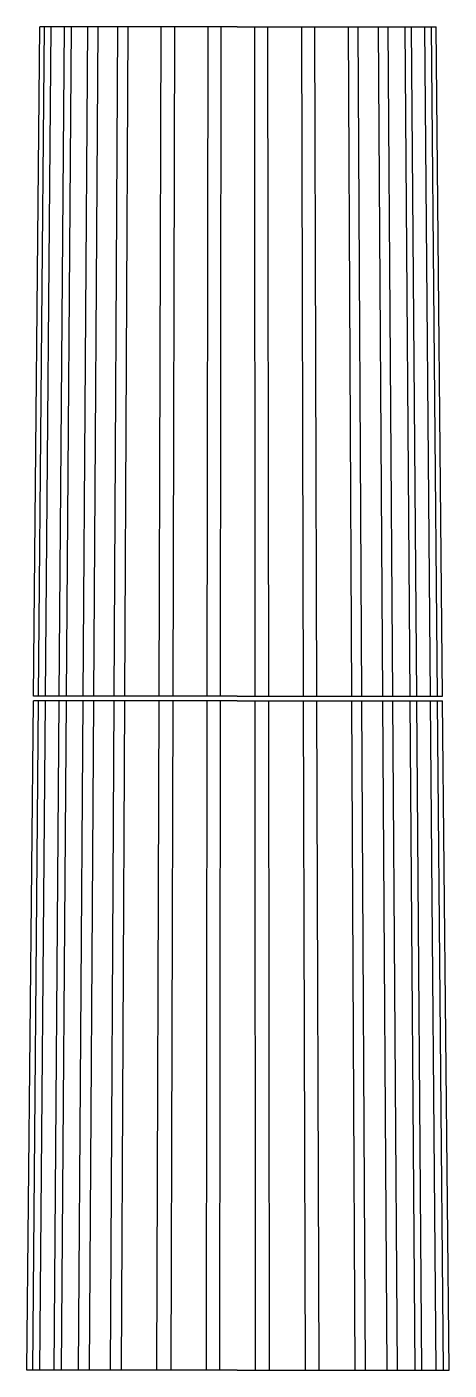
# Model space of a CAD drawing. Extents: x -9127 to 548, y 11049 to 16542.
# Drawn here: x -8361 to -8087, y 12833 to 13703 of the extents above; entities that cross this region are included whole.
import ezdxf

# ---------------------------------------------------------------- set-up
doc = ezdxf.new("R2010")
doc.units = 0
doc.header["$MEASUREMENT"] = 0
doc.layers.get('0').update_dxf_attribs({"linetype": 'CONTINUOUS'})
doc.layers.add('detail', color=7, linetype='CONTINUOUS')

# ---------------------------------------------------------------- blocks, each defined once
blk = doc.blocks.new('19')
at = {"layer": 'detail'}
for p, q in [((-6357.94, 8700.25), (-6353.73, 9133.75)), ((-6357.94, 8700.25), (-6353.73, 9133.75)), ((-6354.6, 8700.25), (-6350.8, 9133.75)), ((-6226.05, 9133.75), (-6353.73, 9133.75)), ((-6350.12, 8700.25), (-6346.46, 9133.75)), ((-6341.18, 8700.25), (-6337.79, 9133.75)), ((-6333.44, 9133.75), (-6336.7, 8700.25)), ((-6325.71, 8700.25), (-6322.79, 9133.75)), ((-6316.28, 9133.75), (-6319.01, 8700.25)), ((-6305.61, 8700.25), (-6303.29, 9133.75)), ((-6296.78, 9133.75), (-6298.91, 8700.25)), ((-6276.58, 8700.25), (-6275.13, 9133.75)), ((-6266.47, 9133.75), (-6267.64, 8700.25)), ((-6245.31, 8700.25), (-6244.81, 9133.75)), ((-6236.79, 8700.25), (-6236.34, 9133.75)), ((-6226.05, 9133.75), (-6097.11, 9133.75)), ((-6214.69, 9133.75), (-6214.46, 8700.25)), ((-6205.53, 8700.25), (-6206.03, 9133.75)), ((-6184.38, 9133.75), (-6183.2, 8700.25)), ((-6174.27, 8700.25), (-6175.72, 9133.75)), ((-6154.07, 9133.75), (-6151.94, 8700.25)), ((-6145.23, 8700.25), (-6147.55, 9133.75)), ((-6134.56, 9133.75), (-6131.83, 8700.25)), ((-6125.13, 8700.25), (-6128.06, 9133.75)), ((-6117.4, 9133.75), (-6114.14, 8700.25)), ((-6109.66, 8700.25), (-6113.05, 9133.75)), ((-6100.73, 8700.25), (-6104.39, 9133.75)), ((-6096.25, 8700.25), (-6100.04, 9133.75)), ((-6092.9, 8700.25), (-6097.11, 9133.75)), ((-6092.9, 8700.25), (-6097.11, 9133.75)), ((-6226.05, 8700.25), (-6357.94, 8700.25)), ((-6226.05, 8700.25), (-6092.9, 8700.25)), ((-6362.18, 8263.75), (-6357.97, 8697.25)), ((-6362.18, 8263.75), (-6357.97, 8697.25)), ((-6358.42, 8263.75), (-6354.62, 8697.25)), ((-6226.05, 8697.25), (-6357.97, 8697.25)), ((-6353.81, 8263.75), (-6350.14, 8697.25)), ((-6344.6, 8263.75), (-6341.21, 8697.25)), ((-6336.72, 8697.25), (-6339.98, 8263.75)), ((-6328.66, 8263.75), (-6325.73, 8697.25)), ((-6319.03, 8697.25), (-6321.76, 8263.75)), ((-6307.95, 8263.75), (-6305.63, 8697.25)), ((-6298.92, 8697.25), (-6301.05, 8263.75)), ((-6278.04, 8263.75), (-6276.59, 8697.25)), ((-6267.65, 8697.25), (-6268.83, 8263.75)), ((-6245.82, 8263.75), (-6245.32, 8697.25)), ((-6237.24, 8263.75), (-6236.79, 8697.25)), ((-6226.05, 8697.25), (-6092.88, 8697.25)), ((-6214.46, 8697.25), (-6214.23, 8263.75)), ((-6205.02, 8263.75), (-6205.53, 8697.25)), ((-6183.19, 8697.25), (-6182.01, 8263.75)), ((-6172.81, 8263.75), (-6174.26, 8697.25)), ((-6151.92, 8697.25), (-6149.8, 8263.75)), ((-6142.89, 8263.75), (-6145.22, 8697.25)), ((-6131.81, 8697.25), (-6129.09, 8263.75)), ((-6122.18, 8263.75), (-6125.11, 8697.25)), ((-6114.12, 8697.25), (-6110.86, 8263.75)), ((-6106.25, 8263.75), (-6109.64, 8697.25)), ((-6097.04, 8263.75), (-6100.7, 8697.25)), ((-6092.42, 8263.75), (-6096.22, 8697.25)), ((-6088.67, 8263.75), (-6092.88, 8697.25)), ((-6088.67, 8263.75), (-6092.88, 8697.25)), ((-6226.05, 8263.75), (-6362.18, 8263.75)), ((-6226.05, 8263.75), (-6088.67, 8263.75))]:
    blk.add_line(p, q, dxfattribs=at)

msp = doc.modelspace()

# ---------------------------------------------------------------- block references
msp.add_blockref('19', (-1998.33, 4568.79))

doc.saveas('drawing.dxf')
